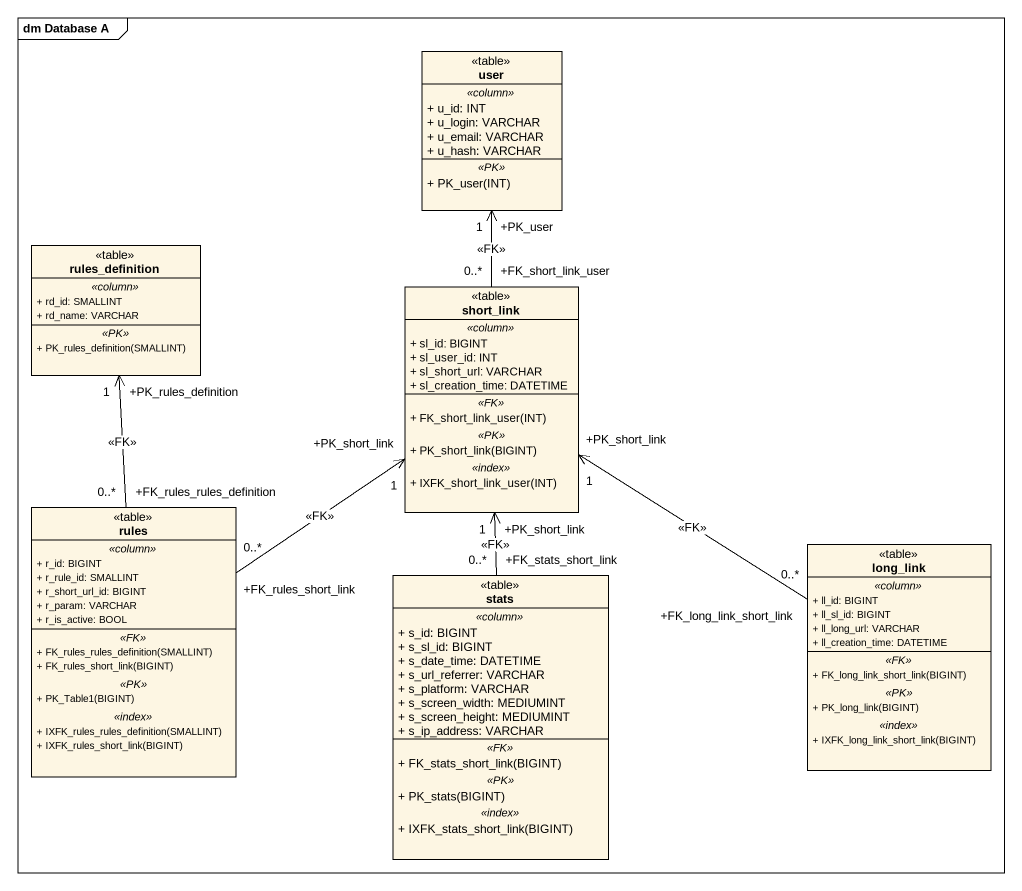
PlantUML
@startuml
mainframe dm Database A
hide circle
hide empty members
skinparam classAttributeIconSize 0
class user <<table>> {
  .. <<column>> ..
  + u_id: INT
  + u_login: VARCHAR
  + u_email: VARCHAR
  + u_hash: VARCHAR
  .. <<PK>> ..
  + PK_user(INT)
}
class rules_definition <<table>> {
  .. <<column>> ..
  + rd_id: SMALLINT
  + rd_name: VARCHAR
  .. <<PK>> ..
  + PK_rules_definition(SMALLINT)
}
class short_link <<table>> {
  .. <<column>> ..
  + sl_id: BIGINT
  + sl_user_id: INT
  + sl_short_url: VARCHAR
  + sl_creation_time: DATETIME
  .. <<FK>> ..
  + FK_short_link_user(INT)
  .. <<PK>> ..
  + PK_short_link(BIGINT)
  .. <<index>> ..
  + IXFK_short_link_user(INT)
}
class rules <<table>> {
  .. <<column>> ..
  + r_id: BIGINT
  + r_rule_id: SMALLINT
  + r_short_url_id: BIGINT
  + r_param: VARCHAR
  + r_is_active: BOOL
  .. <<FK>> ..
  + FK_rules_rules_definition(SMALLINT)
  + FK_rules_short_link(BIGINT)
  .. <<PK>> ..
  + PK_Table1(BIGINT)
  .. <<index>> ..
  + IXFK_rules_rules_definition(SMALLINT)
  + IXFK_rules_short_link(BIGINT)
}
class long_link <<table>> {
  .. <<column>> ..
  + ll_id: BIGINT
  + ll_sl_id: BIGINT
  + ll_long_url: VARCHAR
  + ll_creation_time: DATETIME
  .. <<FK>> ..
  + FK_long_link_short_link(BIGINT)
  .. <<PK>> ..
  + PK_long_link(BIGINT)
  .. <<index>> ..
  + IXFK_long_link_short_link(BIGINT)
}
class stats <<table>> {
  .. <<column>> ..
  + s_id: BIGINT
  + s_sl_id: BIGINT
  + s_date_time: DATETIME
  + s_url_referrer: VARCHAR
  + s_platform: VARCHAR
  + s_screen_width: MEDIUMINT
  + s_screen_height: MEDIUMINT
  + s_ip_address: VARCHAR
  .. <<FK>> ..
  + FK_stats_short_link(BIGINT)
  .. <<PK>> ..
  + PK_stats(BIGINT)
  .. <<index>> ..
  + IXFK_stats_short_link(BIGINT)
}
short_link "+FK_short_link_user\n0..*" -up-> "+PK_user\n1" user : <<FK>>
rules "+FK_rules_rules_definition\n0..*" -up-> "+PK_rules_definition\n1" rules_definition : <<FK>>
rules "+FK_rules_short_link\n0..*" -up-> "+PK_short_link\n1" short_link : <<FK>>
long_link "+FK_long_link_short_link\n0..*" -up-> "+PK_short_link\n1" short_link : <<FK>>
stats "+FK_stats_short_link\n0..*" -up-> "+PK_short_link\n1" short_link : <<FK>>
@enduml
